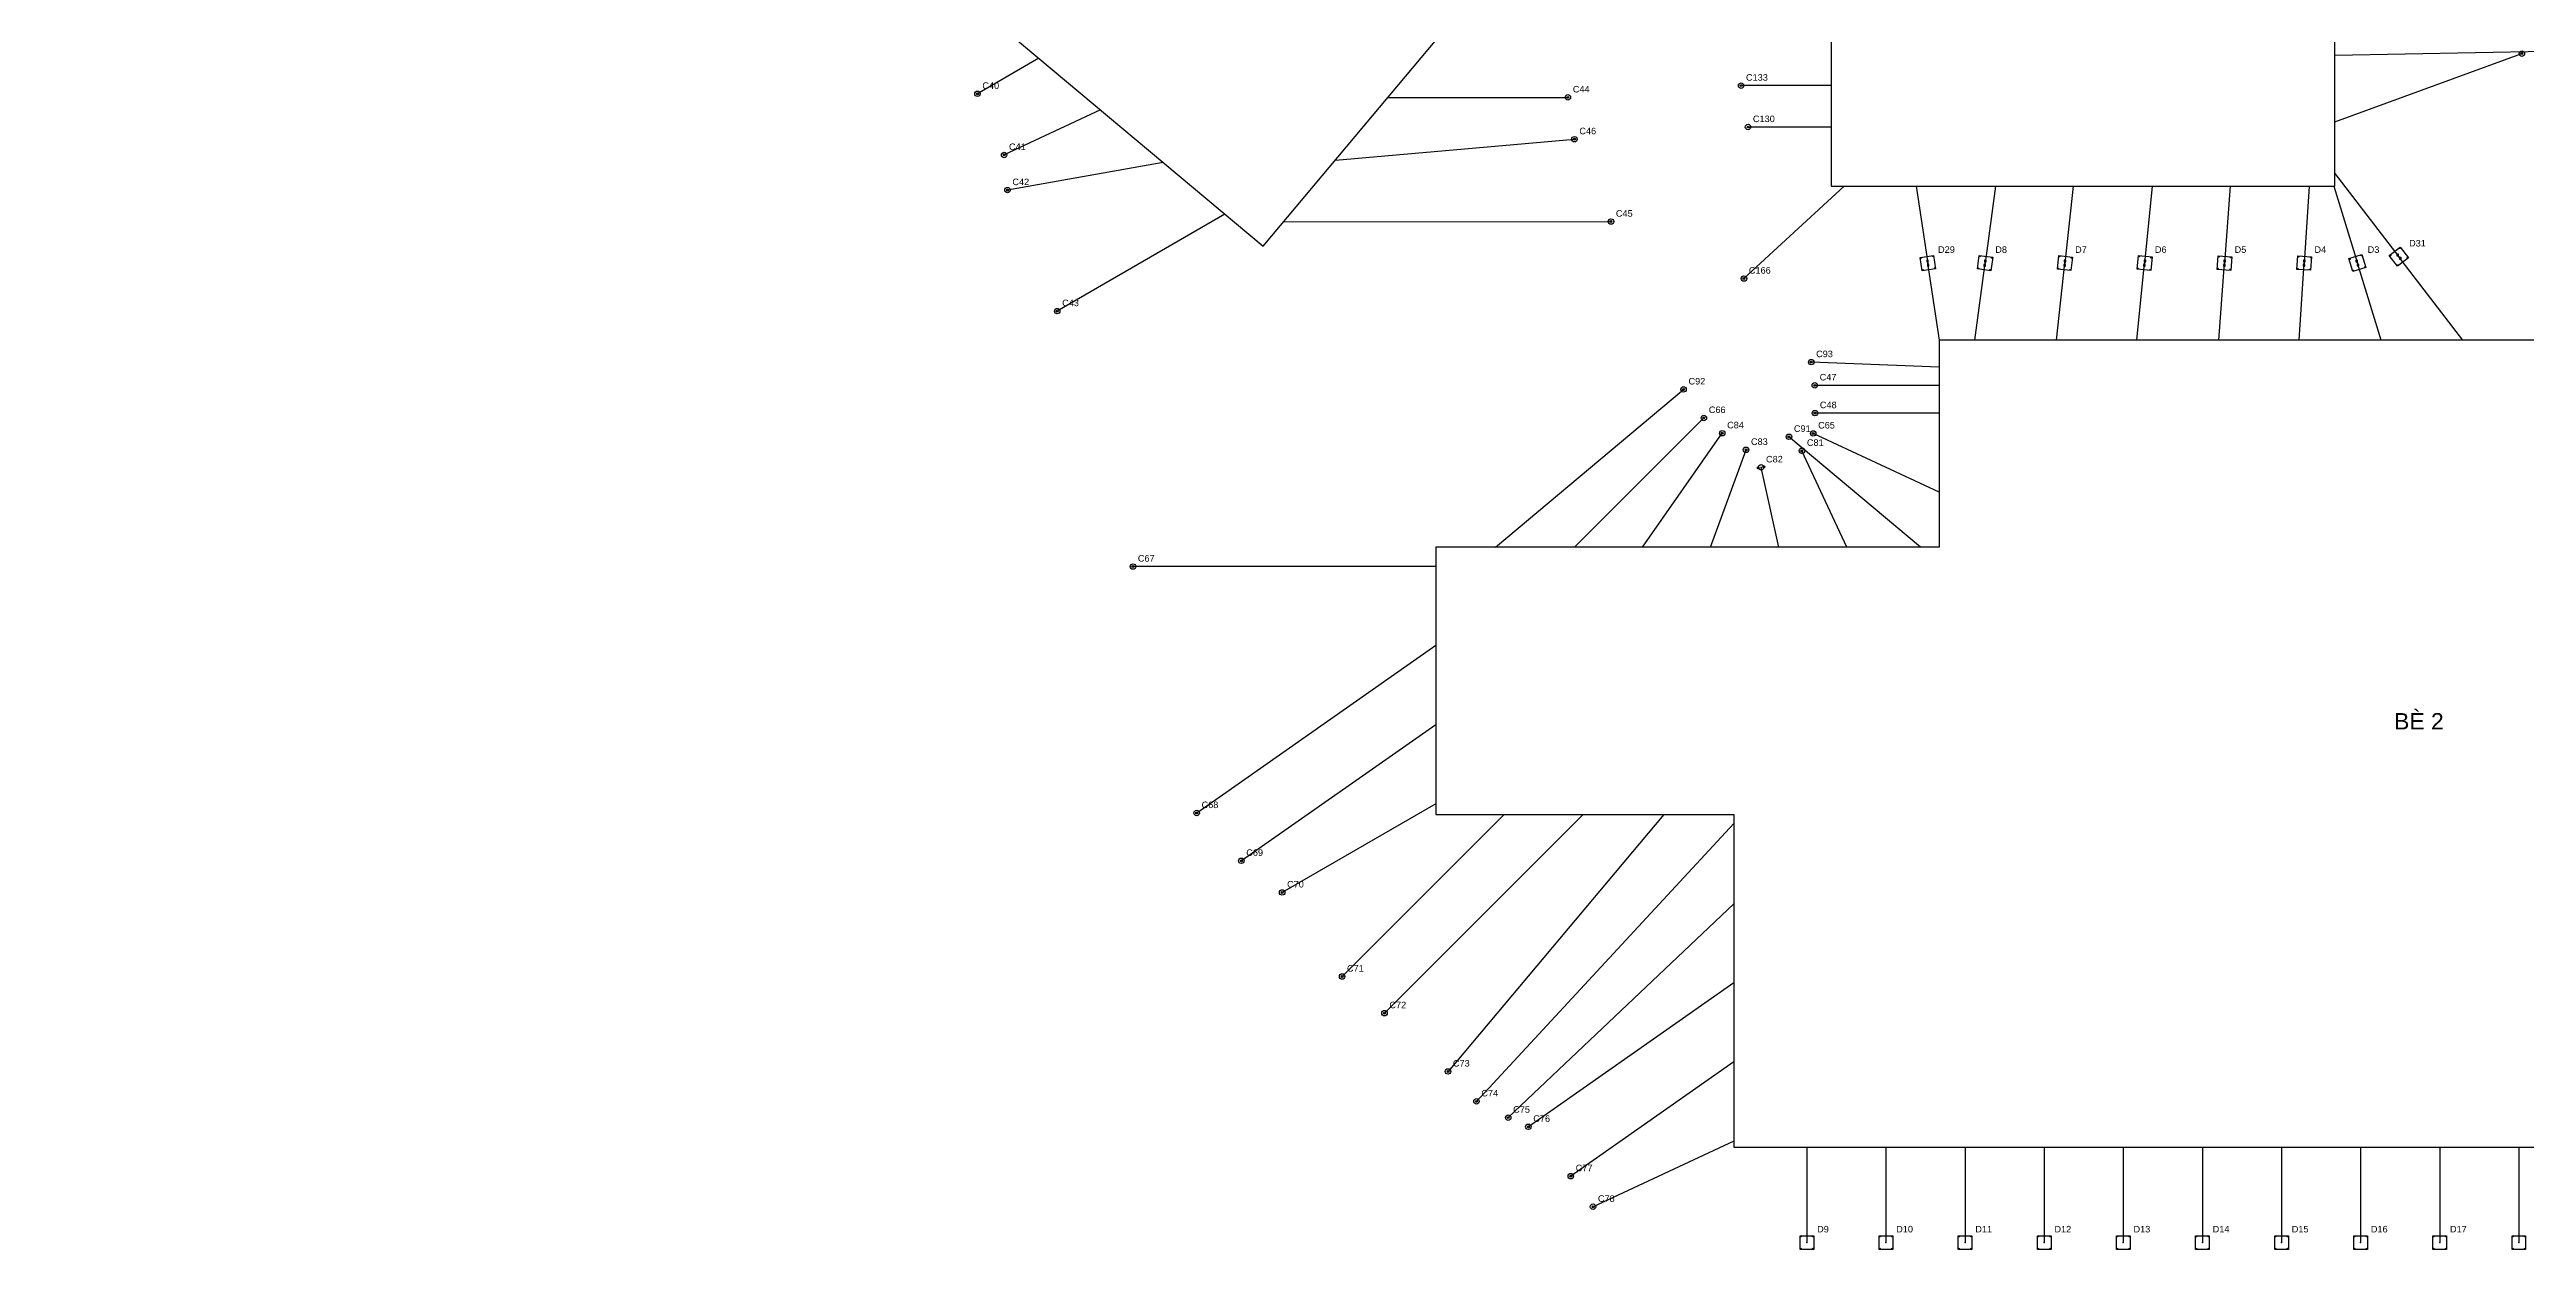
# Model space of a CAD drawing. Header units: metres. Extents: x -256 to 965, y -260 to 304.
# Drawn here: x -241.4 to 212.6, y -259.8 to -39.8 of the extents above; entities that cross this region are included whole.
import ezdxf

# ---------------------------------------------------------------- set-up
doc = ezdxf.new("R2010")
doc.units = ezdxf.units.M
for name, color, linetype in [('01_BE_PIN', 4, 'CONTINUOUS'), ('02_DAY_NEO_BO', 3, 'CONTINUOUS'), ('03_DAY_NEO_DAY', 1, 'CONTINUOUS'), ('04_COC_KHOAN_NHOI_BO', 2, 'CONTINUOUS'), ('05_DE_NEO_VIT_XOAN', 6, 'CONTINUOUS'), ('06_TOA_DO_TEXT', 7, 'CONTINUOUS')]:
    doc.layers.add(name, color=color, linetype=linetype)
doc.styles.add('VN', font='arial.ttf')

msp = doc.modelspace()

# ---------------------------------------------------------------- linework, layer by layer
at = {"layer": '01_BE_PIN'}
for p, q in [((-241.447, 110.585), (-18.983, -75.845)), ((85.105, 81.189), (85.105, -64.811)), ((177.427, -64.811), (177.427, -16.811)), ((-18.983, -75.845), (13.132, -37.523)), ((85.105, -64.811), (177.427, -64.811)), ((395.548, -93.041), (104.939, -93.041)), ((104.939, -93.041), (104.939, -131.025)), ((104.939, -131.025), (12.644, -131.025)), ((12.644, -131.025), (12.644, -180.041)), ((12.644, -180.041), (67.299, -180.041)), ((67.299, -180.041), (67.299, -241.041)), ((67.299, -241.041), (361.127, -241.041))]:
    msp.add_line(p, q, dxfattribs=at)
at = {"layer": '02_DAY_NEO_BO'}
for p, q in [((177.43, -40.81), (216.14, -40.06)), ((177.43, -53), (211.73, -40.52)), ((-60.11, -41.38), (-71.36, -47.89)), ((3.87, -48.57), (36.87, -48.54)), ((85.11, -46.39), (68.61, -46.39)), ((-48.81, -50.85), (-66.48, -59.1)), ((85.11, -53.98), (69.88, -53.98)), ((-5.76, -60.07), (38.07, -56.21)), ((-37.31, -60.48), (-65.86, -65.54)), ((87.52, -64.81), (69.14, -81.76)), ((-26.01, -69.96), (-56.74, -87.73)), ((-15.24, -71.37), (44.76, -71.32)), ((104.94, -98.03), (81.46, -97.08)), ((23.6, -131.02), (58.07, -102.09)), ((104.94, -101.35), (82.12, -101.35)), ((38.1, -131.02), (61.79, -107.33)), ((104.94, -106.44), (82.15, -106.44)), ((50.52, -131.02), (65.15, -110.13)), ((63.02, -131.02), (69.52, -113.17)), ((101.52, -131.02), (77.39, -110.78)), ((88.02, -131.02), (79.77, -113.35)), ((104.94, -120.94), (81.83, -110.16)), ((75.52, -131.02), (72.28, -116.38)), ((12.64, -134.57), (-42.86, -134.57)), ((12.64, -149.07), (-31.18, -179.76)), ((12.64, -163.57), (-22.99, -188.52)), ((12.64, -178.07), (-15.51, -194.32)), ((25.17, -180.04), (-4.53, -209.74)), ((39.67, -180.04), (3.25, -216.46)), ((54.42, -180.04), (14.89, -227.15)), ((67.3, -181.66), (20.1, -232.63)), ((67.3, -196.41), (25.93, -235.62)), ((67.3, -210.91), (29.62, -237.29)), ((67.3, -225.41), (37.4, -246.35)), ((67.3, -239.91), (41.47, -251.95))]:
    msp.add_line(p, q, dxfattribs=at)
at = {"layer": '03_DAY_NEO_DAY'}
for p, q in [((177.43, -62.49), (189.18, -77.76)), ((100.73, -64.81), (102.84, -78.93)), ((115.23, -64.81), (113.33, -78.93)), ((129.48, -64.81), (127.96, -78.93)), ((143.98, -64.81), (142.58, -78.93)), ((158.23, -64.81), (157.2, -78.93)), ((172.73, -64.81), (171.83, -78.93)), ((177.24, -64.81), (181.59, -78.93)), ((104.95, -93.04), (102.84, -78.93)), ((111.43, -93.04), (113.33, -78.93)), ((126.43, -93.04), (127.96, -78.93)), ((141.18, -93.04), (142.58, -78.93)), ((156.18, -93.04), (157.2, -78.93)), ((170.93, -93.04), (171.83, -78.93)), ((185.93, -93.04), (181.59, -78.93)), ((200.93, -93.04), (189.18, -77.76)), ((80.67, -241.04), (80.67, -258.54)), ((95.17, -241.04), (95.17, -258.54)), ((109.67, -241.04), (109.67, -258.54)), ((124.17, -241.04), (124.17, -258.54)), ((138.67, -241.04), (138.67, -258.54)), ((153.17, -241.04), (153.17, -258.54)), ((167.67, -241.04), (167.67, -258.54)), ((182.17, -241.04), (182.17, -258.54)), ((196.67, -241.04), (196.67, -258.54)), ((211.17, -241.04), (211.17, -258.54))]:
    msp.add_line(p, q, dxfattribs=at)
at = {"layer": '04_COC_KHOAN_NHOI_BO'}
for centre, radius in [((211.73, -40.52), 0.5), ((211.73, -40.52), 0.175), ((-71.36, -47.89), 0.5), ((-71.36, -47.89), 0.175), ((36.87, -48.54), 0.5), ((36.87, -48.54), 0.175), ((68.61, -46.39), 0.5), ((68.61, -46.39), 0.175), ((69.88, -53.98), 0.5), ((69.88, -53.98), 0.175), ((-66.48, -59.1), 0.5), ((-66.48, -59.1), 0.175), ((38.07, -56.21), 0.5), ((38.07, -56.21), 0.175), ((-65.86, -65.54), 0.5), ((-65.86, -65.54), 0.175), ((44.76, -71.32), 0.5), ((44.76, -71.32), 0.175), ((69.14, -81.76), 0.5), ((69.14, -81.76), 0.175), ((-56.74, -87.73), 0.5), ((-56.74, -87.73), 0.175), ((81.46, -97.08), 0.5), ((81.46, -97.08), 0.175), ((58.07, -102.09), 0.5), ((58.07, -102.09), 0.175), ((82.12, -101.35), 0.5), ((82.12, -101.35), 0.175), ((61.79, -107.33), 0.5), ((61.79, -107.33), 0.175), ((82.15, -106.44), 0.5), ((82.15, -106.44), 0.175), ((65.15, -110.13), 0.5), ((65.15, -110.13), 0.175), ((69.52, -113.17), 0.5), ((69.52, -113.17), 0.175), ((77.39, -110.78), 0.5), ((77.39, -110.78), 0.175), ((79.77, -113.35), 0.5), ((79.77, -113.35), 0.175), ((81.83, -110.16), 0.5), ((81.83, -110.16), 0.175), ((71.767, -116.493), 0.175), ((72.28, -116.38), 0.5), ((72.793, -116.267), 0.175), ((-42.86, -134.57), 0.5), ((-42.86, -134.57), 0.175), ((-31.18, -179.76), 0.5), ((-31.18, -179.76), 0.175), ((-22.99, -188.52), 0.5), ((-22.99, -188.52), 0.175), ((-15.51, -194.32), 0.5), ((-15.51, -194.32), 0.175), ((-4.53, -209.74), 0.5), ((-4.53, -209.74), 0.175), ((3.25, -216.46), 0.5), ((3.25, -216.46), 0.175), ((14.89, -227.15), 0.5), ((14.89, -227.15), 0.175), ((20.1, -232.63), 0.5), ((20.1, -232.63), 0.175), ((25.93, -235.62), 0.5), ((25.93, -235.62), 0.175), ((29.62, -237.29), 0.5), ((29.62, -237.29), 0.175), ((37.4, -246.35), 0.5), ((37.4, -246.35), 0.175), ((41.47, -251.95), 0.5), ((41.47, -251.95), 0.175)]:
    msp.add_circle(centre, radius, dxfattribs=at)
for p in [(211.73, -40.52), (-71.36, -47.89), (36.87, -48.54), (68.61, -46.39), (69.88, -53.98), (38.07, -56.21), (-66.48, -59.1), (-65.86, -65.54), (44.76, -71.32), (69.14, -81.76), (-56.74, -87.73), (81.46, -97.08), (58.07, -102.09), (82.12, -101.35), (61.79, -107.33), (82.15, -106.44), (65.15, -110.13), (69.52, -113.17), (77.39, -110.78), (79.77, -113.35), (81.83, -110.16), (72.28, -116.38), (-42.86, -134.57), (-31.18, -179.76), (-22.99, -188.52), (-15.51, -194.32), (-4.53, -209.74), (3.25, -216.46), (14.89, -227.15), (20.1, -232.63), (25.93, -235.62), (29.62, -237.29), (37.4, -246.35), (41.47, -251.95)]:
    msp.add_point(p, dxfattribs=at)
at = {"layer": '05_DE_NEO_VIT_XOAN'}
for p, q in [((187.427, -77.532), (189.408, -76.007)), ((189.408, -76.007), (190.933, -77.988)), ((101.419, -77.878), (103.892, -77.509)), ((101.788, -80.351), (101.419, -77.878)), ((104.261, -79.982), (101.788, -80.351)), ((102.931, -78.384), (102.631, -78.384)), ((102.631, -78.384), (102.631, -78.684)), ((102.631, -78.684), (102.931, -78.684)), ((103.049, -79.176), (102.749, -79.176)), ((102.749, -79.176), (102.749, -79.476)), ((102.749, -79.476), (103.049, -79.476)), ((102.931, -78.684), (102.931, -78.384)), ((103.049, -79.476), (103.049, -79.176)), ((103.892, -77.509), (104.261, -79.982)), ((111.924, -80.001), (112.259, -77.524)), ((114.401, -80.336), (111.924, -80.001)), ((112.259, -77.524), (114.736, -77.859)), ((113.426, -79.176), (113.126, -79.176)), ((113.126, -79.176), (113.126, -79.476)), ((113.126, -79.476), (113.426, -79.476)), ((113.534, -78.384), (113.234, -78.384)), ((113.234, -78.384), (113.234, -78.684)), ((113.234, -78.684), (113.534, -78.684)), ((113.426, -79.476), (113.426, -79.176)), ((113.534, -78.684), (113.534, -78.384)), ((114.736, -77.859), (114.401, -80.336)), ((126.582, -80.038), (126.852, -77.552)), ((129.068, -80.308), (126.582, -80.038)), ((126.852, -77.552), (129.338, -77.822)), ((128.067, -79.178), (127.767, -79.178)), ((127.767, -79.178), (127.767, -79.478)), ((127.767, -79.478), (128.067, -79.478)), ((128.153, -78.382), (127.853, -78.382)), ((127.853, -78.382), (127.853, -78.682)), ((127.853, -78.682), (128.153, -78.682)), ((128.067, -79.478), (128.067, -79.178)), ((128.153, -78.682), (128.153, -78.382)), ((129.338, -77.822), (129.068, -80.308)), ((141.212, -80.05), (141.46, -77.562)), ((143.7, -80.298), (141.212, -80.05)), ((141.46, -77.562), (143.948, -77.81)), ((142.69, -79.178), (142.39, -79.178)), ((142.39, -79.178), (142.39, -79.478)), ((142.39, -79.478), (142.69, -79.478)), ((142.77, -78.382), (142.47, -78.382)), ((142.47, -78.382), (142.47, -78.682)), ((142.47, -78.682), (142.77, -78.682)), ((142.69, -79.478), (142.69, -79.178)), ((142.77, -78.682), (142.77, -78.382)), ((143.948, -77.81), (143.7, -80.298)), ((155.864, -80.087), (156.043, -77.594)), ((158.357, -80.266), (155.864, -80.087)), ((156.043, -77.594), (158.536, -77.773)), ((157.321, -79.179), (157.021, -79.179)), ((157.021, -79.179), (157.021, -79.479)), ((157.021, -79.479), (157.321, -79.479)), ((157.379, -78.381), (157.079, -78.381)), ((157.079, -78.381), (157.079, -78.681)), ((157.079, -78.681), (157.379, -78.681)), ((157.321, -79.479), (157.321, -79.179)), ((157.379, -78.681), (157.379, -78.381)), ((158.536, -77.773), (158.357, -80.266)), ((170.504, -80.099), (170.661, -77.604)), ((172.999, -80.256), (170.504, -80.099)), ((170.661, -77.604), (173.156, -77.761)), ((171.955, -79.179), (171.655, -79.179)), ((171.655, -79.179), (171.655, -79.479)), ((171.655, -79.479), (171.955, -79.479)), ((172.005, -78.381), (171.705, -78.381)), ((171.705, -78.381), (171.705, -78.681)), ((171.705, -78.681), (172.005, -78.681)), ((171.955, -79.479), (171.955, -79.179)), ((172.005, -78.681), (172.005, -78.381)), ((173.156, -77.761), (172.999, -80.256)), ((180.028, -78.103), (182.417, -77.368)), ((180.763, -80.492), (180.028, -78.103)), ((183.152, -79.757), (180.763, -80.492)), ((181.622, -78.398), (181.322, -78.398)), ((181.322, -78.398), (181.322, -78.698)), ((181.322, -78.698), (181.622, -78.698)), ((181.858, -79.162), (181.558, -79.162)), ((181.558, -79.162), (181.558, -79.462)), ((181.558, -79.462), (181.858, -79.462)), ((181.622, -78.698), (181.622, -78.398)), ((181.858, -79.462), (181.858, -79.162)), ((182.417, -77.368), (183.152, -79.757)), ((188.952, -79.513), (187.427, -77.532)), ((189.086, -77.293), (188.786, -77.293)), ((188.786, -77.293), (188.786, -77.593)), ((188.786, -77.593), (189.086, -77.593)), ((190.933, -77.988), (188.952, -79.513)), ((189.086, -77.593), (189.086, -77.293)), ((189.574, -77.927), (189.274, -77.927)), ((189.274, -77.927), (189.274, -78.227)), ((189.274, -78.227), (189.574, -78.227)), ((189.574, -78.227), (189.574, -77.927)), ((79.42, -259.79), (79.42, -257.29)), ((79.42, -257.29), (81.92, -257.29)), ((81.92, -257.29), (81.92, -259.79)), ((93.92, -259.79), (93.92, -257.29)), ((93.92, -257.29), (96.42, -257.29)), ((96.42, -257.29), (96.42, -259.79)), ((108.42, -259.79), (108.42, -257.29)), ((108.42, -257.29), (110.92, -257.29)), ((110.92, -257.29), (110.92, -259.79)), ((122.92, -259.79), (122.92, -257.29)), ((122.92, -257.29), (125.42, -257.29)), ((125.42, -257.29), (125.42, -259.79)), ((137.42, -259.79), (137.42, -257.29)), ((137.42, -257.29), (139.92, -257.29)), ((139.92, -257.29), (139.92, -259.79)), ((151.92, -259.79), (151.92, -257.29)), ((151.92, -257.29), (154.42, -257.29)), ((154.42, -257.29), (154.42, -259.79)), ((166.42, -259.79), (166.42, -257.29)), ((166.42, -257.29), (168.92, -257.29)), ((168.92, -257.29), (168.92, -259.79)), ((180.92, -259.79), (180.92, -257.29)), ((180.92, -257.29), (183.42, -257.29)), ((183.42, -257.29), (183.42, -259.79)), ((195.42, -259.79), (195.42, -257.29)), ((195.42, -257.29), (197.92, -257.29)), ((197.92, -257.29), (197.92, -259.79)), ((209.92, -259.79), (209.92, -257.29)), ((209.92, -257.29), (212.42, -257.29)), ((212.42, -257.29), (212.42, -259.79)), ((81.92, -259.79), (79.42, -259.79)), ((96.42, -259.79), (93.92, -259.79)), ((110.92, -259.79), (108.42, -259.79)), ((125.42, -259.79), (122.92, -259.79)), ((139.92, -259.79), (137.42, -259.79)), ((154.42, -259.79), (151.92, -259.79)), ((168.92, -259.79), (166.42, -259.79)), ((183.42, -259.79), (180.92, -259.79)), ((197.92, -259.79), (195.42, -259.79)), ((212.42, -259.79), (209.92, -259.79))]:
    msp.add_line(p, q, dxfattribs=at)
for centre in [(189.38, -76.217), (101.589, -78.005), (101.915, -80.181), (103.765, -77.679), (104.091, -79.855), (112.093, -79.873), (112.387, -77.693), (114.273, -80.167), (114.567, -77.987), (126.748, -79.905), (126.985, -77.718), (128.935, -80.142), (129.172, -77.955), (141.376, -79.915), (141.595, -77.726), (143.565, -80.134), (143.784, -77.945), (156.024, -79.949), (156.181, -77.754), (158.219, -80.106), (158.376, -77.911), (170.663, -79.959), (170.801, -77.763), (172.859, -80.097), (172.997, -77.901), (180.215, -78.202), (180.862, -80.305), (182.318, -77.555), (182.965, -79.658), (187.637, -77.56), (188.98, -79.303), (190.723, -77.96), (79.57, -257.44), (81.77, -257.44), (94.07, -257.44), (96.27, -257.44), (108.57, -257.44), (110.77, -257.44), (123.07, -257.44), (125.27, -257.44), (137.57, -257.44), (139.77, -257.44), (152.07, -257.44), (154.27, -257.44), (166.57, -257.44), (168.77, -257.44), (181.07, -257.44), (183.27, -257.44), (195.57, -257.44), (197.77, -257.44), (210.07, -257.44), (212.27, -257.44), (79.57, -259.64), (81.77, -259.64), (94.07, -259.64), (96.27, -259.64), (108.57, -259.64), (110.77, -259.64), (123.07, -259.64), (125.27, -259.64), (137.57, -259.64), (139.77, -259.64), (152.07, -259.64), (154.27, -259.64), (166.57, -259.64), (168.77, -259.64), (181.07, -259.64), (183.27, -259.64), (195.57, -259.64), (197.77, -259.64), (210.07, -259.64), (212.27, -259.64)]:
    msp.add_circle(centre, 0.06, dxfattribs=at)
for p in [(102.84, -78.93), (113.33, -78.93), (127.96, -78.93), (142.58, -78.93), (157.2, -78.93), (171.83, -78.93), (181.59, -78.93), (189.18, -77.76), (80.67, -258.54), (95.17, -258.54), (109.67, -258.54), (124.17, -258.54), (138.67, -258.54), (153.17, -258.54), (167.67, -258.54), (182.17, -258.54), (196.67, -258.54), (211.17, -258.54)]:
    msp.add_point(p, dxfattribs=at)

# ---------------------------------------------------------------- texts
at = {"layer": '01_BE_PIN', "style": 'VN'}
msp.add_text('BÈ 2', height=3, dxfattribs=at).set_placement((188.311, -164.438))
at = {"layer": '06_TOA_DO_TEXT', "style": 'VN'}
for s, p in [('C133', (69.51, -45.49)), ('C40', (-70.46, -46.99)), ('C44', (37.77, -47.64)), ('C46', (38.97, -55.31)), ('C130', (70.78, -53.08)), ('C41', (-65.58, -58.2)), ('C42', (-64.96, -64.64)), ('C45', (45.66, -70.42)), ('D29', (104.715, -77.055)), ('D8', (115.205, -77.055)), ('D7', (129.835, -77.055)), ('D6', (144.455, -77.055)), ('D5', (159.075, -77.055)), ('D4', (173.705, -77.055)), ('D3', (183.465, -77.055)), ('D31', (191.055, -75.885)), ('C166', (70.04, -80.86)), ('C43', (-55.84, -86.83)), ('C93', (82.36, -96.18)), ('C47', (83.02, -100.45)), ('C92', (58.97, -101.19)), ('C48', (83.05, -105.54)), ('C66', (62.69, -106.43)), ('C84', (66.05, -109.23)), ('C91', (78.29, -109.88)), ('C65', (82.73, -109.26)), ('C83', (70.42, -112.27)), ('C81', (80.67, -112.45)), ('C82', (73.18, -115.48)), ('C67', (-41.96, -133.67)), ('C68', (-30.28, -178.86)), ('C69', (-22.09, -187.62)), ('C70', (-14.61, -193.42)), ('C71', (-3.63, -208.84)), ('C72', (4.15, -215.56)), ('C73', (15.79, -226.25)), ('C74', (21, -231.73)), ('C75', (26.83, -234.72)), ('C76', (30.52, -236.39)), ('C77', (38.3, -245.45)), ('C78', (42.37, -251.05)), ('D9', (82.545, -256.665)), ('D10', (97.045, -256.665)), ('D11', (111.545, -256.665)), ('D12', (126.045, -256.665)), ('D13', (140.545, -256.665)), ('D14', (155.045, -256.665)), ('D15', (169.545, -256.665)), ('D16', (184.045, -256.665)), ('D17', (198.545, -256.665))]:
    msp.add_text(s, height=1.2, dxfattribs=at).set_placement(p)

doc.saveas('drawing.dxf')
